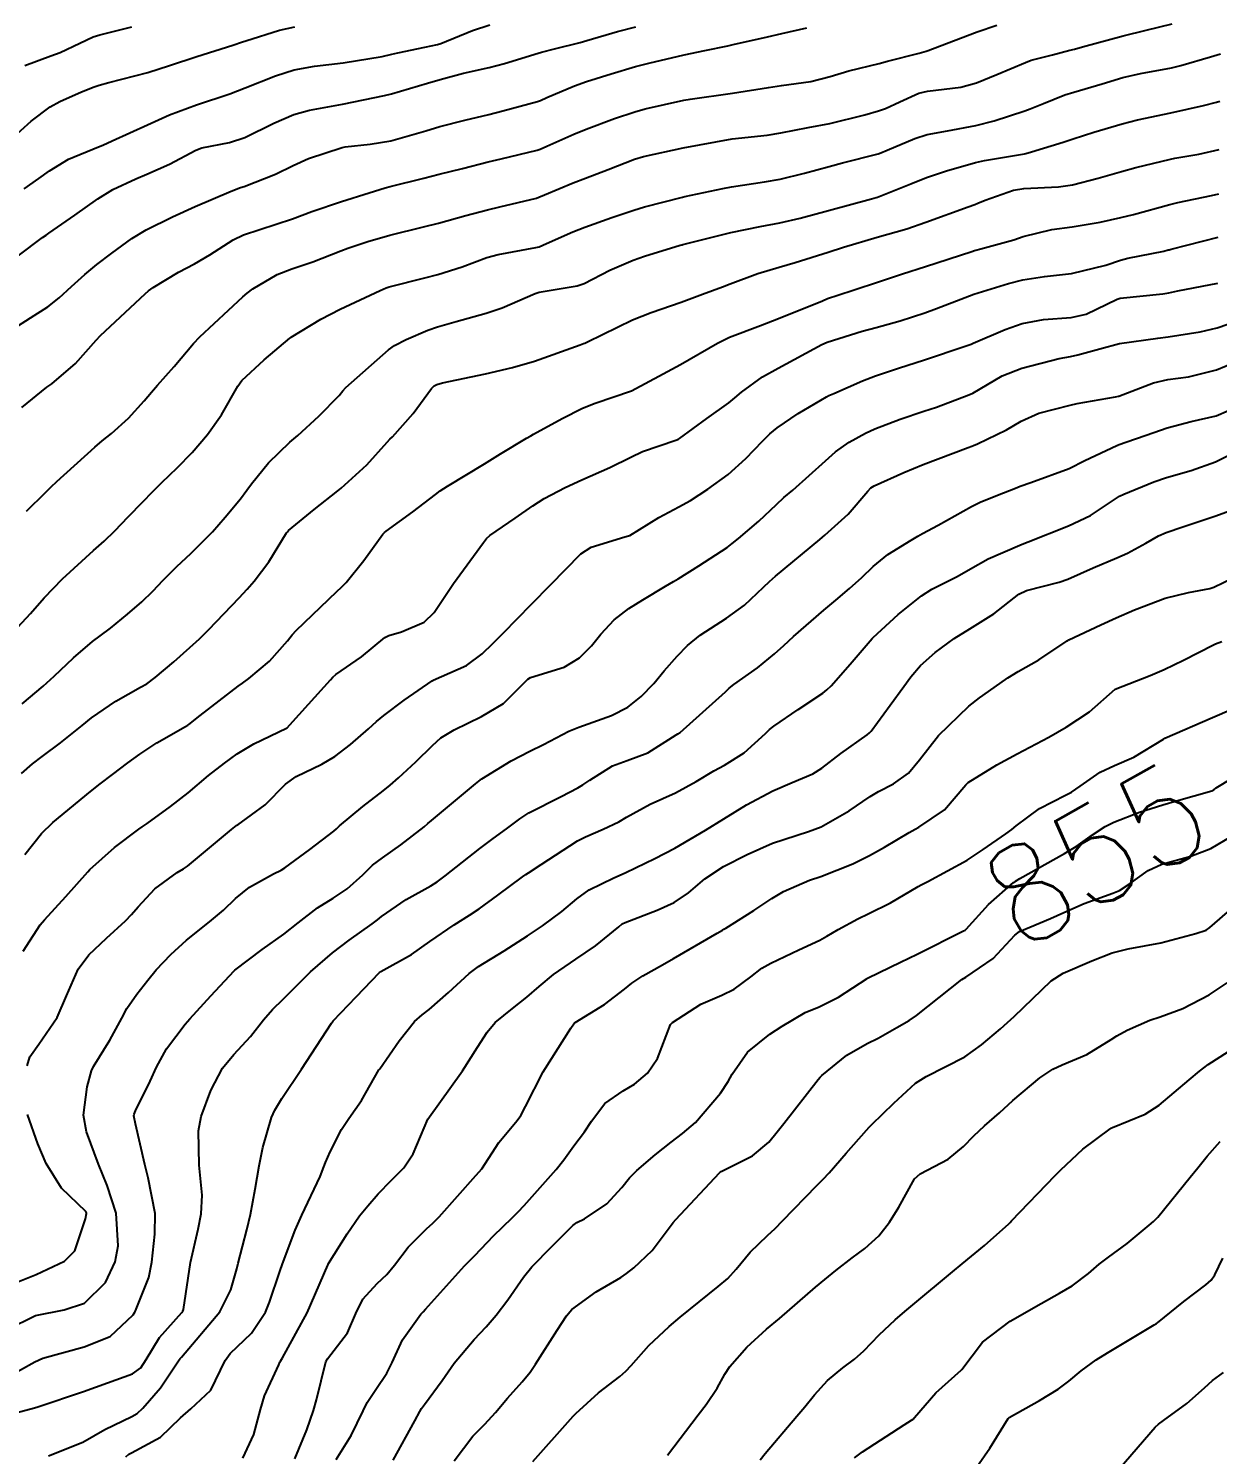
# Model space of a CAD drawing. Header units: metres. Extents: x 307586 to 320046, y 7427249 to 7434250.
# Drawn here: x 319797.5 to 319846.3, y 7429414.4 to 7429472.9 of the extents above; entities that cross this region are included whole.
import ezdxf
from ezdxf.enums import TextEntityAlignment as Align

# ---------------------------------------------------------------- set-up
doc = ezdxf.new("R2010")
doc.units = ezdxf.units.M
doc.header["$MEASUREMENT"] = 0
for name, color, linetype in [('Cotas', 45, 'Continuous'), ('Curvas de Nivel 1m', 11, 'Continuous'), ('Curvas de Nivel 5m', 15, 'Continuous')]:
    doc.layers.add(name, color=color, linetype=linetype)
doc.styles.add('Style-STANDARD', font='STANDARD.shx')

msp = doc.modelspace()

# ---------------------------------------------------------------- linework, layer by layer
at = {"layer": 'Curvas de Nivel 1m', "flags": 128}
for points, elevation in [([(319796.483, 7429460.338), (319797.555, 7429461.022), (319798.254, 7429461.476), (319798.727, 7429461.847), (319799.229, 7429462.31), (319799.774, 7429462.802), (319800.277, 7429463.214), (319800.886, 7429463.689), (319801.703, 7429464.279), (319802.297, 7429464.64), (319803.382, 7429465.179), (319804.306, 7429465.596), (319805.78, 7429466.228), (319806.164, 7429466.374), (319806.316, 7429466.423), (319807.606, 7429466.925), (319808.329, 7429467.286), (319808.963, 7429467.565), (319810.341, 7429468.022), (319810.469, 7429468.05), (319811.493, 7429468.163), (319812.344, 7429468.301), (319813.774, 7429468.71), (319814.35, 7429468.885), (319815.38, 7429469.141), (319816.356, 7429469.378), (319816.93, 7429469.522), (319818.361, 7429469.908), (319818.485, 7429469.956), (319818.744, 7429470.076), (319819.874, 7429470.559), (319820.37, 7429470.731), (319821.379, 7429471.05), (319822.376, 7429471.345), (319822.922, 7429471.48), (319824.381, 7429471.82), (319825.227, 7429471.997), (319826.171, 7429472.198), (319826.387, 7429472.245), (319827.795, 7429472.562), (319828.394, 7429472.695), (319829.415, 7429472.938)], 838), ([(319797.042, 7429463.572), (319798.047, 7429464.322), (319798.189, 7429464.426), (319798.295, 7429464.499), (319799.365, 7429465.247), (319800.309, 7429465.916), (319800.933, 7429466.291), (319801.868, 7429466.728), (319802.323, 7429466.922), (319803.252, 7429467.338), (319804.338, 7429467.911), (319804.583, 7429468.003), (319805.719, 7429468.229), (319806.345, 7429468.428), (319807.537, 7429469.022), (319808.355, 7429469.378), (319809, 7429469.551), (319810.359, 7429469.799), (319812.074, 7429470.154), (319812.364, 7429470.226), (319813.847, 7429470.657), (319814.37, 7429470.809), (319815.323, 7429471.066), (319816.375, 7429471.306), (319817.008, 7429471.463), (319818.381, 7429471.889), (319818.527, 7429471.933), (319819.052, 7429472.073), (319820.116, 7429472.333), (319820.388, 7429472.41), (319821.646, 7429472.789), (319822.397, 7429472.97)], 837), ([(319797.188, 7429457.35), (319798.221, 7429458.182), (319798.305, 7429458.236), (319798.42, 7429458.318), (319799.393, 7429459.147), (319800.241, 7429460.107), (319800.417, 7429460.297), (319802.26, 7429462.01), (319802.398, 7429462.132), (319802.583, 7429462.267), (319803.63, 7429462.899), (319804.278, 7429463.242), (319804.913, 7429463.611), (319805.872, 7429464.226), (319806.295, 7429464.43), (319807.637, 7429464.87), (319808.302, 7429465.099), (319809.102, 7429465.395), (319810.309, 7429465.799), (319811.443, 7429466.163), (319812.101, 7429466.369), (319812.317, 7429466.421), (319813.693, 7429466.766), (319814.325, 7429466.927), (319815.282, 7429467.163), (319816.333, 7429467.427), (319816.872, 7429467.558), (319818.34, 7429467.912), (319818.465, 7429467.955), (319818.746, 7429468.076), (319819.847, 7429468.566), (319820.35, 7429468.777), (319821.519, 7429469.207), (319822.358, 7429469.49), (319822.777, 7429469.607), (319824.362, 7429469.96), (319824.625, 7429470.006), (319826.366, 7429470.251), (319827.847, 7429470.486), (319828.369, 7429470.563), (319829.585, 7429470.733), (319830.378, 7429470.929), (319831.143, 7429471.167), (319832.386, 7429471.476), (319832.731, 7429471.563), (319834.02, 7429471.894), (319834.313, 7429471.972), (319834.394, 7429471.998), (319834.573, 7429472.065), (319836.402, 7429472.769), (319837.213, 7429473.044)], 839), ([(319797.295, 7429466.33), (319797.897, 7429466.746), (319798.324, 7429467.06), (319799.105, 7429467.539), (319800.339, 7429468.048), (319800.519, 7429468.118), (319800.907, 7429468.292), (319802.35, 7429468.955), (319803.255, 7429469.36), (319804.358, 7429469.77), (319805.731, 7429470.229), (319806.365, 7429470.469), (319807.609, 7429470.969), (319808.373, 7429471.21), (319809.211, 7429471.355), (319810.376, 7429471.496), (319811.984, 7429471.761), (319812.38, 7429471.848), (319812.623, 7429471.905), (319813.73, 7429472.137), (319814.26, 7429472.256), (319814.385, 7429472.296), (319815.684, 7429472.821), (319816.397, 7429473.057)], 836), ([(319797.312, 7429471.392), (319798.378, 7429471.785), (319798.768, 7429471.927), (319799.574, 7429472.308), (319800.123, 7429472.567), (319800.388, 7429472.652), (319801.702, 7429472.972)], 834), ([(319797.03, 7429448.331), (319797.544, 7429448.89), (319798.115, 7429449.531), (319798.866, 7429450.309), (319800.135, 7429451.475), (319800.569, 7429451.855), (319801.011, 7429452.281), (319801.562, 7429452.865), (319802.161, 7429453.48), (319802.552, 7429453.881), (319802.941, 7429454.262), (319803.57, 7429454.865), (319804.185, 7429455.505), (319804.82, 7429456.241), (319805.395, 7429457.042), (319806.059, 7429458.222), (319806.225, 7429458.45), (319807.143, 7429459.302), (319808.199, 7429460.2), (319808.226, 7429460.218), (319808.243, 7429460.233), (319809.464, 7429460.975), (319810.255, 7429461.384), (319811.896, 7429462.156), (319812.153, 7429462.263), (319812.265, 7429462.296), (319813.738, 7429462.669), (319814.273, 7429462.812), (319815.267, 7429463.126), (319816.284, 7429463.499), (319816.75, 7429463.631), (319818.29, 7429463.911), (319818.423, 7429463.946), (319818.726, 7429464.076), (319819.806, 7429464.557), (319820.3, 7429464.754), (319821.406, 7429465.145), (319822.307, 7429465.449), (319822.755, 7429465.579), (319824.313, 7429465.988), (319824.404, 7429466.009), (319825.963, 7429466.341), (319826.319, 7429466.41), (319827.672, 7429466.617), (319828.324, 7429466.723), (319829.315, 7429466.963), (319830.332, 7429467.244), (319830.878, 7429467.389), (319832.341, 7429467.761), (319832.454, 7429467.797), (319832.708, 7429467.906), (319833.853, 7429468.39), (319834.35, 7429468.554), (319835.186, 7429468.712), (319836.354, 7429468.928), (319837.098, 7429469.11), (319838.36, 7429469.526), (319838.586, 7429469.613), (319839.135, 7429469.832), (319840.01, 7429470.182), (319840.37, 7429470.297), (319841.543, 7429470.635), (319842.379, 7429470.888), (319843.106, 7429471.059), (319844.386, 7429471.297), (319844.763, 7429471.388), (319845.988, 7429471.746), (319846.394, 7429471.864)], 841), ([(319797.21, 7429445.18), (319798.069, 7429445.906), (319798.522, 7429446.313), (319799.314, 7429447.072), (319800.095, 7429447.74), (319800.411, 7429447.974), (319800.83, 7429448.283), (319801.528, 7429448.857), (319802.114, 7429449.37), (319802.57, 7429449.814), (319802.994, 7429450.261), (319803.56, 7429450.825), (319804.134, 7429451.355), (319805.014, 7429452.237), (319805.54, 7429452.841), (319806.164, 7429453.603), (319806.43, 7429453.956), (319806.62, 7429454.216), (319807.313, 7429455.077), (319808.19, 7429455.92), (319808.518, 7429456.195), (319809.39, 7429456.998), (319810.218, 7429457.839), (319810.363, 7429458.026), (319810.495, 7429458.167), (319812.239, 7429459.71), (319812.495, 7429459.893), (319812.971, 7429460.143), (319813.858, 7429460.522), (319814.248, 7429460.654), (319815.014, 7429460.882), (319816.254, 7429461.219), (319816.915, 7429461.435), (319818.262, 7429462.034), (319818.424, 7429462.078), (319819.988, 7429462.341), (319820.269, 7429462.435), (319821.331, 7429462.99), (319822.283, 7429463.394), (319822.757, 7429463.555), (319824.217, 7429464.011), (319824.278, 7429464.026), (319824.293, 7429464.03), (319824.32, 7429464.036), (319826.298, 7429464.531), (319827.495, 7429464.774), (319828.303, 7429464.923), (319829.14, 7429465.117), (319830.308, 7429465.433), (319832.064, 7429465.914), (319832.259, 7429465.966), (319832.314, 7429465.987), (319833.687, 7429466.532), (319834.326, 7429466.786), (319835.144, 7429467.065), (319836.336, 7429467.407), (319836.702, 7429467.492), (319838.342, 7429467.765), (319838.405, 7429467.776), (319838.64, 7429467.837), (319839.935, 7429468.236), (319840.348, 7429468.373), (319841.193, 7429468.65), (319842.355, 7429468.993), (319842.989, 7429469.152), (319844.36, 7429469.445), (319845.695, 7429469.75), (319846.227, 7429469.88), (319846.366, 7429469.928)], 842), ([(319797.183, 7429442.328), (319797.637, 7429442.716), (319798.033, 7429443.021), (319798.776, 7429443.575), (319799.671, 7429444.296), (319800.056, 7429444.611), (319801.046, 7429445.298), (319802.069, 7429445.862), (319802.329, 7429446.009), (319802.671, 7429446.264), (319803.427, 7429446.913), (319804.092, 7429447.496), (319804.485, 7429447.857), (319804.87, 7429448.238), (319806.116, 7429449.536), (319806.446, 7429449.891), (319806.73, 7429450.214), (319807.331, 7429451.008), (319808.063, 7429452.201), (319808.095, 7429452.249), (319808.144, 7429452.303), (319809.187, 7429453.155), (319810.169, 7429453.929), (319810.299, 7429454.041), (319810.449, 7429454.167), (319811.351, 7429454.989), (319812.191, 7429455.93), (319812.296, 7429456.045), (319812.404, 7429456.148), (319813.251, 7429457.095), (319814.008, 7429458.132), (319814.116, 7429458.239), (319814.225, 7429458.293), (319814.457, 7429458.358), (319816.229, 7429458.731), (319817.331, 7429458.99), (319818.235, 7429459.256), (319820.108, 7429459.918), (319820.242, 7429459.971), (319820.298, 7429459.994), (319820.409, 7429460.048), (319822.252, 7429460.945), (319823.024, 7429461.253), (319824.26, 7429461.677), (319825.128, 7429461.997), (319825.948, 7429462.305), (319826.27, 7429462.429), (319827.403, 7429462.842), (319828.28, 7429463.104), (319828.939, 7429463.297), (319830.29, 7429463.728), (319830.919, 7429463.931), (319832.297, 7429464.343), (319833.514, 7429464.685), (319834.304, 7429464.952), (319836.038, 7429465.592), (319836.311, 7429465.685), (319836.438, 7429465.733), (319836.735, 7429465.856), (319837.891, 7429466.273), (319838.32, 7429466.342), (319839.742, 7429466.406), (319840.323, 7429466.492), (319841.369, 7429466.763), (319842.332, 7429467.039), (319842.914, 7429467.204), (319844.34, 7429467.548), (319844.524, 7429467.583), (319845.511, 7429467.752), (319846.345, 7429467.937)], 843), ([(319797.319, 7429438.997), (319797.998, 7429439.859), (319798.46, 7429440.313), (319800.016, 7429441.58), (319800.41, 7429441.895), (319800.911, 7429442.281), (319801.549, 7429442.756), (319802.036, 7429443.111), (319802.73, 7429443.575), (319803.91, 7429444.251), (319804, 7429444.304), (319804.054, 7429444.339), (319804.519, 7429444.705), (319806.07, 7429445.905), (319806.253, 7429446.037), (319806.513, 7429446.216), (319807.352, 7429446.939), (319808.097, 7429447.774), (319808.287, 7429448.01), (319808.459, 7429448.195), (319810.119, 7429449.791), (319810.313, 7429449.976), (319810.5, 7429450.166), (319811.227, 7429451.064), (319812.013, 7429452.151), (319812.074, 7429452.221), (319812.145, 7429452.277), (319813.238, 7429453.058), (319814.168, 7429453.777), (319814.369, 7429453.928), (319814.664, 7429454.123), (319816.182, 7429455.038), (319816.841, 7429455.439), (319817.914, 7429456.083), (319818.086, 7429456.189), (319818.195, 7429456.252), (319819.377, 7429456.89), (319820.212, 7429457.318), (319820.728, 7429457.532), (319822.223, 7429458.03), (319823.513, 7429458.734), (319824.234, 7429459.116), (319825.751, 7429459.987), (319826.245, 7429460.228), (319827.506, 7429460.712), (319828.253, 7429461.002), (319830.052, 7429461.733), (319830.262, 7429461.828), (319830.346, 7429461.855), (319830.607, 7429461.935), (319832.279, 7429462.48), (319833.344, 7429462.838), (319834.285, 7429463.136), (319836.18, 7429463.75), (319836.292, 7429463.79), (319836.347, 7429463.805), (319836.558, 7429463.857), (319837.906, 7429464.235), (319838.298, 7429464.363), (319839.476, 7429464.654), (319840.302, 7429464.763), (319841.458, 7429464.957), (319842.306, 7429465.144), (319842.821, 7429465.272), (319844.312, 7429465.686), (319844.638, 7429465.765), (319846.018, 7429466.044), (319846.319, 7429466.114)], 844), ([(319797.408, 7429430.325), (319797.524, 7429430.686), (319797.892, 7429431.207), (319798.644, 7429432.309), (319799.027, 7429433.193), (319799.502, 7429434.296), (319799.939, 7429434.877), (319800.664, 7429435.565), (319801.445, 7429436.275), (319801.696, 7429436.533), (319801.962, 7429436.853), (319802.654, 7429437.582), (319803.57, 7429438.254), (319803.827, 7429438.409), (319803.986, 7429438.523), (319805.797, 7429440.02), (319806.003, 7429440.188), (319806.021, 7429440.201), (319806.054, 7429440.219), (319807.178, 7429441.041), (319808.02, 7429441.881), (319808.455, 7429442.194), (319809.501, 7429442.708), (319810.036, 7429443.026), (319810.689, 7429443.518), (319811.421, 7429444.156), (319811.755, 7429444.454), (319812.058, 7429444.701), (319812.88, 7429445.327), (319814.029, 7429446.13), (319814.057, 7429446.146), (319814.073, 7429446.155), (319815.441, 7429446.751), (319816.09, 7429447.232), (319816.53, 7429447.662), (319816.969, 7429448.091), (319817.52, 7429448.675), (319818.115, 7429449.28), (319818.893, 7429450.068), (319820.136, 7429451.344), (319820.567, 7429451.617), (319821.944, 7429452.032), (319822.098, 7429452.076), (319822.144, 7429452.096), (319823.342, 7429452.831), (319824.162, 7429453.269), (319824.634, 7429453.535), (319825.344, 7429453.992), (319826.179, 7429454.597), (319826.907, 7429455.251), (319827.597, 7429455.966), (319827.896, 7429456.264), (319828.201, 7429456.515), (319829.057, 7429457.1), (319830.221, 7429457.786), (319830.317, 7429457.834), (319830.516, 7429457.927), (319831.703, 7429458.441), (319832.23, 7429458.644), (319833.177, 7429458.957), (319834.237, 7429459.3), (319835.909, 7429459.865), (319836.156, 7429459.949), (319836.245, 7429459.984), (319837.556, 7429460.544), (319838.257, 7429460.796), (319839.126, 7429460.961), (319840.261, 7429461.043), (319840.884, 7429461.183), (319842.151, 7429461.791), (319842.273, 7429461.829), (319844.033, 7429462.015), (319844.276, 7429462.055), (319844.644, 7429462.132), (319846.28, 7429462.451)], 846), ([(319796.584, 7429419.498), (319797.759, 7429420.07), (319798.934, 7429420.302), (319799.766, 7429420.575), (319800.632, 7429421.424), (319801.021, 7429422.278), (319801.143, 7429422.926), (319801.067, 7429424.277), (319800.702, 7429425.403), (319800.333, 7429426.285), (319799.853, 7429427.607), (319799.717, 7429428.292), (319799.875, 7429429.452), (319800.054, 7429430.115), (319800.133, 7429430.287), (319800.805, 7429431.37), (319801.292, 7429432.276), (319801.508, 7429432.675), (319801.918, 7429433.267), (319802.358, 7429433.835), (319802.713, 7429434.262), (319803.309, 7429434.886), (319803.945, 7429435.481), (319804.889, 7429436.236), (319805.472, 7429436.716), (319805.968, 7429437.194), (319806.531, 7429437.658), (319807.526, 7429438.205), (319807.835, 7429438.351), (319807.985, 7429438.447), (319809.016, 7429439.207), (319810.001, 7429439.961), (319810.114, 7429440.056), (319810.234, 7429440.168), (319811.196, 7429440.973), (319812.018, 7429441.611), (319812.318, 7429441.849), (319812.656, 7429442.144), (319813.365, 7429442.804), (319814.043, 7429443.476), (319814.39, 7429443.783), (319814.942, 7429444.117), (319816.059, 7429444.66), (319816.957, 7429445.198), (319817.855, 7429446.082), (319817.962, 7429446.194), (319818.076, 7429446.26), (319819.454, 7429446.688), (319820.088, 7429447.077), (319820.575, 7429447.566), (319820.955, 7429448.041), (319821.509, 7429448.636), (319822.114, 7429449.092), (319822.684, 7429449.458), (319823.612, 7429450.015), (319823.937, 7429450.2), (319824.126, 7429450.314), (319824.977, 7429450.843), (319826.139, 7429451.598), (319826.353, 7429451.766), (319826.606, 7429451.975), (319827.446, 7429452.675), (319828.164, 7429453.361), (319828.474, 7429453.65), (319828.833, 7429453.95), (319830.185, 7429455.164), (319830.59, 7429455.524), (319831.146, 7429455.92), (319831.818, 7429456.295), (319832.201, 7429456.472), (319833.243, 7429456.864), (319834.212, 7429457.19), (319834.731, 7429457.367), (319836.066, 7429457.862), (319836.224, 7429457.941), (319837.437, 7429458.642), (319838.234, 7429458.967), (319839.778, 7429459.356), (319840.239, 7429459.444), (319840.542, 7429459.505), (319841.586, 7429459.797), (319842.097, 7429459.939), (319842.246, 7429459.969), (319843.828, 7429460.195), (319844.25, 7429460.254), (319845.553, 7429460.451), (319846.256, 7429460.614), (319847.09, 7429460.902)], 847), ([(319796.544, 7429417.513), (319797.731, 7429418.166), (319798.057, 7429418.315), (319799.748, 7429418.784), (319800.821, 7429419.211), (319801.761, 7429420.103), (319801.827, 7429420.204), (319801.865, 7429420.269), (319802.408, 7429421.632), (319802.527, 7429422.263), (319802.65, 7429423.412), (319802.662, 7429424.262), (319802.375, 7429425.717), (319802.239, 7429426.266), (319801.858, 7429427.934), (319801.791, 7429428.271), (319801.797, 7429428.338), (319801.865, 7429428.479), (319802.454, 7429429.687), (319802.715, 7429430.262), (319803.133, 7429431.015), (319803.901, 7429432.029), (319804.09, 7429432.247), (319804.951, 7429433.201), (319805.902, 7429434.22), (319805.933, 7429434.245), (319807.059, 7429435.092), (319807.948, 7429435.729), (319808.533, 7429436.191), (319809.334, 7429436.808), (319809.968, 7429437.199), (319810.551, 7429437.588), (319811.19, 7429438.158), (319811.589, 7429438.552), (319811.99, 7429438.865), (319812.749, 7429439.389), (319813.701, 7429440.133), (319813.864, 7429440.271), (319814.006, 7429440.39), (319815.817, 7429441.9), (319816.023, 7429442.067), (319816.039, 7429442.083), (319816.069, 7429442.1), (319817.282, 7429442.84), (319818.04, 7429443.235), (319818.602, 7429443.514), (319819.65, 7429444.056), (319820.055, 7429444.23), (319821.399, 7429444.697), (319822.063, 7429445.046), (319822.611, 7429445.481), (319823.138, 7429446.019), (319823.56, 7429446.536), (319824.09, 7429447.133), (319824.521, 7429447.579), (319825.031, 7429447.996), (319826.11, 7429448.693), (319826.86, 7429449.228), (319827.63, 7429449.965), (319827.877, 7429450.21), (319828.128, 7429450.425), (319829.942, 7429451.933), (319830.051, 7429452.025), (319830.146, 7429452.104), (319831.105, 7429452.975), (319831.911, 7429453.913), (319832.037, 7429454.048), (319832.175, 7429454.138), (319833.396, 7429454.683), (319834.184, 7429455.004), (319836.033, 7429455.704), (319836.192, 7429455.764), (319836.261, 7429455.791), (319836.417, 7429455.858), (319837.616, 7429456.432), (319838.207, 7429456.782), (319838.932, 7429457.109), (319840.218, 7429457.449), (319840.509, 7429457.516), (319842.089, 7429457.791), (319842.206, 7429457.807), (319842.223, 7429457.815), (319843.65, 7429458.355), (319844.23, 7429458.491), (319845.086, 7429458.611), (319846.234, 7429458.896), (319848.21, 7429459.72)], 848), ([(319796.169, 7429415.874), (319797.713, 7429416.28), (319797.849, 7429416.318), (319799.723, 7429416.947), (319800.706, 7429417.302), (319801.734, 7429417.67), (319802.077, 7429417.928), (319802.292, 7429418.265), (319802.841, 7429419.17), (319803.762, 7429420.199), (319803.805, 7429420.249), (319803.826, 7429420.312), (319804.11, 7429422.245), (319804.426, 7429423.619), (319804.558, 7429424.239), (319804.591, 7429425.009), (319804.475, 7429426.24), (319804.444, 7429427.652), (319804.548, 7429428.24), (319804.95, 7429429.31), (319805.436, 7429430.227), (319805.889, 7429430.789), (319806.58, 7429431.529), (319807.115, 7429432.208), (319807.476, 7429432.638), (319807.916, 7429433.06), (319808.49, 7429433.626), (319809.045, 7429434.183), (319809.941, 7429434.957), (319810.631, 7429435.478), (319811.567, 7429436.154), (319811.788, 7429436.319), (319811.957, 7429436.447), (319812.962, 7429437.146), (319813.977, 7429437.714), (319814.235, 7429437.87), (319814.574, 7429438.121), (319815.994, 7429439.242), (319816.487, 7429439.606), (319817.142, 7429440.089), (319817.628, 7429440.463), (319818.009, 7429440.702), (319819.336, 7429441.38), (319820.02, 7429441.738), (319820.218, 7429441.851), (319820.501, 7429442.045), (319821.435, 7429442.632), (319822.035, 7429442.851), (319822.89, 7429443.172), (319824.051, 7429443.907), (319824.115, 7429443.946), (319824.215, 7429444.008), (319826.07, 7429445.67), (319826.229, 7429445.821), (319826.423, 7429445.976), (319827.39, 7429446.66), (319828.092, 7429447.233), (319828.469, 7429447.583), (319828.86, 7429447.949), (319830.114, 7429449.031), (319830.6, 7429449.443), (319831.159, 7429449.92), (319831.667, 7429450.375), (319832.132, 7429450.817), (319832.735, 7429451.306), (319833.694, 7429451.895), (319833.976, 7429452.07), (319834.156, 7429452.175), (319834.802, 7429452.523), (319836.167, 7429453.283), (319836.554, 7429453.472), (319837.488, 7429453.847), (319837.977, 7429454.04), (319838.176, 7429454.115), (319838.609, 7429454.266), (319840.183, 7429454.844), (319840.825, 7429455.165), (319842.135, 7429455.791), (319842.177, 7429455.806), (319842.193, 7429455.813), (319843.657, 7429456.32), (319844.204, 7429456.507), (319845.192, 7429456.771), (319846.212, 7429457.012), (319846.725, 7429457.226)], 849), ([(319801.464, 7429414.272), (319801.587, 7429414.378), (319801.695, 7429414.435), (319802.879, 7429415.081), (319803.709, 7429415.876), (319804.13, 7429416.244), (319804.955, 7429417.001), (319805.535, 7429418.223), (319805.746, 7429418.515), (319806.614, 7429419.352), (319807.192, 7429420.206), (319807.356, 7429420.615), (319807.78, 7429421.872), (319807.898, 7429422.198), (319808.417, 7429423.577), (319808.685, 7429424.187), (319809.433, 7429425.78), (319809.588, 7429426.174), (319809.651, 7429426.357), (319809.842, 7429426.785), (319810.317, 7429427.704), (319810.617, 7429428.162), (319811.13, 7429428.898), (319811.852, 7429430.15), (319811.864, 7429430.169), (319811.883, 7429430.202), (319812.686, 7429431.351), (319813.308, 7429432.136), (319813.622, 7429432.418), (319813.911, 7429432.64), (319814.707, 7429433.333), (319815.552, 7429434.106), (319815.936, 7429434.396), (319816.985, 7429435.047), (319817.949, 7429435.655), (319818.568, 7429436.071), (319819.36, 7429436.661), (319819.97, 7429437.177), (319820.478, 7429437.543), (319821.488, 7429438.035), (319821.832, 7429438.183), (319821.985, 7429438.252), (319823.18, 7429438.83), (319823.995, 7429439.259), (319825.25, 7429439.991), (319826.008, 7429440.46), (319826.943, 7429441.042), (319828.019, 7429441.614), (319828.818, 7429441.948), (319829.66, 7429442.304), (319830.032, 7429442.542), (319830.815, 7429443.148), (319831.888, 7429443.912), (319831.98, 7429443.985), (319832.054, 7429444.065), (319832.839, 7429445.128), (319833.393, 7429445.897), (319833.68, 7429446.293), (319834.086, 7429446.749), (319834.681, 7429447.294), (319835.46, 7429447.87), (319836.107, 7429448.257), (319837.087, 7429448.877), (319838.121, 7429449.687), (319838.43, 7429449.835), (319839.773, 7429450.171), (319840.13, 7429450.3), (319841.166, 7429450.771), (319842.144, 7429451.174), (319842.57, 7429451.362), (319843.333, 7429451.778), (319843.854, 7429452.075), (319844.157, 7429452.21), (319844.849, 7429452.449), (319846.164, 7429452.886), (319848.002, 7429453.552)], 851), ([(319806.264, 7429414.214), (319806.722, 7429415.19), (319806.99, 7429416.207), (319807.157, 7429416.77), (319807.741, 7429418.047), (319807.787, 7429418.155), (319807.808, 7429418.199), (319807.886, 7429418.34), (319808.905, 7429420.183), (319809.753, 7429422.141), (319809.766, 7429422.17), (319809.783, 7429422.208), (319810.543, 7429423.421), (319811.057, 7429424.158), (319811.392, 7429424.579), (319811.822, 7429425.071), (319812.357, 7429425.616), (319812.871, 7429426.14), (319813.262, 7429426.715), (319813.863, 7429428.13), (319815.278, 7429430.109), (319815.893, 7429431.082), (319816.286, 7429431.709), (319816.618, 7429432.093), (319817.327, 7429432.67), (319817.919, 7429433.135), (319818.426, 7429433.572), (319819.013, 7429434.064), (319819.939, 7429434.7), (319820.743, 7429435.244), (319821.692, 7429436.033), (319821.837, 7429436.149), (319821.956, 7429436.21), (319823.269, 7429436.712), (319823.968, 7429437.032), (319824.558, 7429437.417), (319825.229, 7429437.991), (319825.988, 7429438.498), (319826.969, 7429438.995), (319827.998, 7429439.459), (319829.484, 7429439.938), (319830.005, 7429440.127), (319831.146, 7429440.784), (319832.018, 7429441.372), (319832.349, 7429441.577), (319832.975, 7429441.901), (319833.591, 7429442.341), (319834.043, 7429442.889), (319834.813, 7429443.879), (319836.065, 7429445.085), (319836.5, 7429445.424), (319837.102, 7429445.85), (319837.671, 7429446.252), (319838.083, 7429446.504), (319838.932, 7429446.985), (319840.102, 7429447.772), (319840.124, 7429447.788), (319840.162, 7429447.809), (319841.481, 7429448.424), (319842.112, 7429448.713), (319842.863, 7429449.035), (319844.12, 7429449.515), (319845.075, 7429449.756), (319845.951, 7429449.917), (319846.126, 7429449.978), (319847.316, 7429450.547)], 852), ([(319808.397, 7429414.189), (319808.894, 7429415.371), (319809.165, 7429416.178), (319809.285, 7429416.611), (319809.677, 7429418.171), (319809.744, 7429418.296), (319810.562, 7429419.355), (319810.907, 7429420.159), (319811.186, 7429420.738), (319811.775, 7429421.385), (319812.172, 7429421.753), (319812.483, 7429422.143), (319813.05, 7429422.882), (319813.805, 7429423.631), (319814.068, 7429423.868), (319814.319, 7429424.122), (319815.83, 7429425.817), (319815.967, 7429425.963), (319816.074, 7429426.098), (319816.771, 7429427.169), (319817.52, 7429428.083), (319817.669, 7429428.277), (319817.869, 7429428.652), (319818.593, 7429430.069), (319819.723, 7429431.874), (319819.847, 7429432.051), (319819.874, 7429432.08), (319819.904, 7429432.102), (319821.11, 7429432.843), (319821.925, 7429433.469), (319822.235, 7429433.721), (319822.686, 7429434.022), (319823.483, 7429434.469), (319823.94, 7429434.727), (319825.736, 7429435.769), (319825.952, 7429435.896), (319826.004, 7429435.928), (319826.091, 7429435.979), (319827.233, 7429436.699), (319827.971, 7429437.191), (319828.452, 7429437.476), (319829.526, 7429437.937), (319829.985, 7429438.099), (319831.296, 7429438.611), (319831.993, 7429438.954), (319832.6, 7429439.301), (319833.611, 7429439.894), (319833.856, 7429440.04), (319834.006, 7429440.116), (319835.062, 7429440.83), (319835.945, 7429441.861), (319836.034, 7429441.956), (319837.206, 7429442.683), (319838.046, 7429443.124), (319839.353, 7429443.82), (319840.057, 7429444.221), (319841.013, 7429444.851), (319842.073, 7429445.79), (319843.51, 7429446.347), (319844.085, 7429446.587), (319844.88, 7429446.969), (319846.101, 7429447.61), (319846.19, 7429447.651), (319846.442, 7429447.737)], 853), ([(319810.1, 7429414.166), (319810.717, 7429415.146), (319811.208, 7429416.155), (319811.372, 7429416.499), (319811.726, 7429417.04), (319812.177, 7429417.705), (319812.395, 7429418.143), (319812.815, 7429419.076), (319813.575, 7429420.132), (319813.668, 7429420.227), (319813.765, 7429420.334), (319815.361, 7429422.106), (319815.572, 7429422.318), (319815.79, 7429422.54), (319816.557, 7429423.337), (319817.315, 7429424.085), (319817.568, 7429424.33), (319817.818, 7429424.592), (319819.131, 7429426.061), (319819.436, 7429426.459), (319819.848, 7429427.038), (319820.29, 7429427.612), (319820.569, 7429428.043), (319821.128, 7429428.779), (319821.876, 7429429.298), (319822.339, 7429429.565), (319822.873, 7429430.02), (319823.278, 7429430.627), (319823.82, 7429432.011), (319823.856, 7429432.058), (319823.904, 7429432.094), (319825.061, 7429432.848), (319825.922, 7429433.225), (319826.438, 7429433.462), (319827.117, 7429433.968), (319827.573, 7429434.327), (319827.939, 7429434.541), (319829.09, 7429435.088), (319829.948, 7429435.481), (319830.235, 7429435.642), (319830.702, 7429435.923), (319831.514, 7429436.36), (319831.963, 7429436.577), (319832.852, 7429437.018), (319833.98, 7429437.685), (319834.112, 7429437.757), (319834.375, 7429437.884), (319835.992, 7429438.76), (319836.651, 7429439.199), (319837.582, 7429439.844), (319837.826, 7429440.021), (319838.008, 7429440.18), (319838.958, 7429440.887), (319840.027, 7429441.429), (319840.277, 7429441.559), (319840.634, 7429441.804), (319841.461, 7429442.373), (319842.041, 7429442.647), (319842.835, 7429442.992), (319844.053, 7429443.735), (319844.115, 7429443.769), (319846.062, 7429444.623), (319847.648, 7429445.304)], 854), ([(319814.944, 7429414.107), (319815.703, 7429415.112), (319816.191, 7429415.613), (319816.636, 7429416.091), (319817.124, 7429416.683), (319817.732, 7429417.353), (319818.063, 7429417.75), (319818.28, 7429418.072), (319819.164, 7429419.466), (319819.543, 7429420.053), (319819.766, 7429420.312), (319820.771, 7429421.042), (319821.779, 7429421.628), (319822.017, 7429421.791), (319822.309, 7429422.025), (319823.068, 7429422.743), (319823.809, 7429423.728), (319823.931, 7429423.889), (319824.038, 7429424.007), (319825.832, 7429425.935), (319825.858, 7429425.954), (319825.899, 7429425.979), (319827.185, 7429426.624), (319827.851, 7429427.19), (319828.202, 7429427.611), (319828.47, 7429427.951), (319829.881, 7429429.757), (319829.96, 7429429.851), (319830.032, 7429429.929), (319831.052, 7429430.758), (319831.896, 7429431.237), (319832.342, 7429431.462), (319833.11, 7429431.898), (319833.613, 7429432.187), (319833.91, 7429432.386), (319835.774, 7429433.862), (319835.934, 7429433.961), (319837.067, 7429434.723), (319837.951, 7429435.681), (319838.149, 7429435.837), (319839.414, 7429436.365), (319839.965, 7429436.616), (319840.791, 7429436.982), (319841.977, 7429437.411), (319842.248, 7429437.518), (319842.646, 7429437.783), (319843.421, 7429438.343), (319843.991, 7429438.598), (319845.171, 7429438.929), (319845.998, 7429439.242), (319846.828, 7429439.732)], 856), ([(319818.168, 7429414.073), (319819.711, 7429415.821), (319819.824, 7429415.936), (319819.936, 7429416.048), (319820.867, 7429416.898), (319821.736, 7429417.566), (319821.985, 7429417.782), (319822.201, 7429418.025), (319822.93, 7429418.839), (319823.759, 7429419.616), (319824.212, 7429420.003), (319825.776, 7429421.264), (319826.168, 7429421.588), (319826.517, 7429421.973), (319827.085, 7429422.676), (319827.804, 7429423.362), (319828.116, 7429423.648), (319828.409, 7429423.951), (319829.828, 7429425.409), (319830.09, 7429425.668), (319830.332, 7429425.925), (319831.028, 7429426.736), (319831.86, 7429427.684), (319831.969, 7429427.802), (319832.086, 7429427.908), (319832.987, 7429428.783), (319833.88, 7429429.603), (319834.319, 7429429.883), (319835.895, 7429430.695), (319836.578, 7429431.178), (319837.368, 7429431.845), (319837.657, 7429432.101), (319837.918, 7429432.352), (319839.445, 7429433.817), (319839.936, 7429434.131), (319841.106, 7429434.634), (319841.945, 7429434.964), (319842.602, 7429435.128), (319843.949, 7429435.377), (319845.379, 7429435.749), (319845.806, 7429435.891), (319845.957, 7429435.993), (319846.886, 7429436.814)], 857), ([(319823.696, 7429414.331), (319824.954, 7429415.991), (319825.284, 7429416.422), (319825.73, 7429417.089), (319826.053, 7429417.662), (319826.258, 7429417.975), (319826.954, 7429418.765), (319827.758, 7429419.508), (319828.289, 7429419.952), (319829.776, 7429421.232), (319830.151, 7429421.554), (319830.608, 7429421.922), (319831.272, 7429422.434), (319831.797, 7429422.828), (319832.366, 7429423.343), (319832.81, 7429423.9), (319833.191, 7429424.525), (319833.831, 7429425.683), (319834.06, 7429425.887), (319835.217, 7429426.495), (319835.85, 7429427.005), (319836.267, 7429427.446), (319836.703, 7429427.852), (319837.324, 7429428.389), (319837.873, 7429428.891), (319838.981, 7429429.824), (319839.515, 7429430.189), (319839.891, 7429430.368), (319840.907, 7429430.791), (319841.907, 7429431.402), (319842.14, 7429431.557), (319842.562, 7429431.784), (319843.497, 7429432.195), (319843.919, 7429432.33), (319844.842, 7429432.676), (319845.928, 7429433.242), (319846.667, 7429433.733)], 858), ([(319827.505, 7429414.151), (319827.697, 7429414.405), (319829.007, 7429415.941), (319829.327, 7429416.328), (319829.726, 7429416.818), (319830.261, 7429417.399), (319830.888, 7429417.919), (319831.376, 7429418.284), (319831.75, 7429418.626), (319832.389, 7429419.271), (319833.039, 7429419.897), (319833.431, 7429420.229), (319833.769, 7429420.503), (319835.399, 7429421.866), (319835.796, 7429422.198), (319836.712, 7429422.943), (319837.707, 7429423.841), (319837.758, 7429423.896), (319837.814, 7429423.956), (319839.609, 7429425.813), (319839.721, 7429425.925), (319839.836, 7429426.045), (319840.746, 7429426.904), (319841.862, 7429427.739), (319841.893, 7429427.759), (319841.96, 7429427.789), (319843.301, 7429428.343), (319843.872, 7429428.705), (319845.101, 7429429.752), (319845.532, 7429430.101), (319845.893, 7429430.379), (319846.722, 7429430.911)], 859), ([(319796.754, 7429421.35), (319797.777, 7429421.753), (319798.94, 7429422.303), (319799.363, 7429422.722), (319799.809, 7429424.035), (319799.85, 7429424.252), (319799.847, 7429424.29), (319799.813, 7429424.344), (319798.817, 7429425.299), (319798.193, 7429426.315), (319797.845, 7429427.122), (319797.426, 7429428.324)], 846), ([(319836.393, 7429413.853), (319836.92, 7429414.629), (319837.678, 7429415.84), (319837.692, 7429415.861), (319837.714, 7429415.879), (319838.959, 7429416.587), (319839.731, 7429417.047), (319840.173, 7429417.369), (319840.681, 7429417.801), (319841.289, 7429418.253), (319841.75, 7429418.541), (319843.675, 7429419.683), (319843.763, 7429419.739), (319843.805, 7429419.769), (319844.882, 7429420.648), (319845.787, 7429421.334), (319846.004, 7429421.524), (319846.164, 7429421.736), (319846.494, 7429422.427)], 861), ([(319842.23, 7429413.782), (319843.71, 7429415.488), (319843.855, 7429415.615), (319844.051, 7429415.757), (319845.011, 7429416.46), (319845.733, 7429417.1), (319846.071, 7429417.404), (319846.512, 7429417.732)], 862)]:
    msp.add_lwpolyline(points, dxfattribs=dict(at, elevation=elevation))
at = {"layer": 'Curvas de Nivel 5m', "flags": 128}
for points, elevation in [([(319796.727, 7429468.336), (319797.578, 7429469.1), (319798.357, 7429469.685), (319798.759, 7429469.916), (319799.648, 7429470.307), (319800.161, 7429470.506), (319800.366, 7429470.581), (319800.764, 7429470.691), (319802.371, 7429471.104), (319803.251, 7429471.384), (319804.378, 7429471.755), (319805.849, 7429472.228), (319806.251, 7429472.356), (319806.386, 7429472.397), (319807.766, 7429472.833), (319808.394, 7429472.971)], 835), ([(319797.39, 7429453.092), (319798.166, 7429453.852), (319798.398, 7429454.088), (319798.633, 7429454.313), (319800.187, 7429455.719), (319800.494, 7429455.983), (319800.868, 7429456.283), (319801.576, 7429456.906), (319802.213, 7429457.622), (319802.511, 7429457.974), (319802.765, 7429458.265), (319803.451, 7429459.037), (319804.24, 7429459.974), (319804.498, 7429460.246), (319806.26, 7429461.894), (319806.438, 7429462.042), (319806.678, 7429462.216), (319807.675, 7429462.803), (319808.276, 7429463.04), (319809.142, 7429463.33), (319810.287, 7429463.776), (319810.579, 7429463.885), (319811.398, 7429464.163), (319812.296, 7429464.421), (319813.673, 7429464.763), (319814.301, 7429464.921), (319815.415, 7429465.224), (319816.307, 7429465.463), (319816.815, 7429465.588), (319818.312, 7429465.945), (319818.41, 7429465.981), (319818.643, 7429466.077), (319819.82, 7429466.565), (319820.323, 7429466.763), (319821.258, 7429467.117), (319822.336, 7429467.536), (319822.709, 7429467.654), (319824.343, 7429468.01), (319826.347, 7429468.379), (319827.782, 7429468.532), (319828.349, 7429468.618), (319829.464, 7429468.837), (319830.354, 7429469.007), (319831.8, 7429469.361), (319832.359, 7429469.522), (319832.639, 7429469.628), (319833.237, 7429469.901), (319834.014, 7429470.248), (319834.37, 7429470.333), (319835.738, 7429470.504), (319836.375, 7429470.677), (319837.209, 7429471.024), (319838.388, 7429471.517), (319838.626, 7429471.601), (319839.493, 7429471.829), (319840.205, 7429472.012), (319840.395, 7429472.058), (319840.731, 7429472.15), (319842.401, 7429472.602), (319843.349, 7429472.835), (319844.406, 7429473.102)], 840), ([(319797.241, 7429435.025), (319797.951, 7429436.107), (319798.12, 7429436.317), (319799.001, 7429437.271), (319799.9, 7429438.291), (319799.984, 7429438.381), (319800.991, 7429439.282), (319802.001, 7429440.043), (319802.136, 7429440.134), (319802.333, 7429440.267), (319803.295, 7429440.972), (319804.016, 7429441.533), (319804.861, 7429442.237), (319805.509, 7429442.75), (319806.037, 7429443.128), (319806.714, 7429443.543), (319808.053, 7429444.177), (319808.083, 7429444.2), (319808.317, 7429444.457), (319809.865, 7429446.173), (319809.964, 7429446.283), (319810.076, 7429446.381), (319811.13, 7429447.117), (319812.099, 7429447.899), (319812.261, 7429447.988), (319812.782, 7429448.143), (319813.71, 7429448.53), (319814.111, 7429448.931), (319814.908, 7429450.118), (319816.14, 7429451.811), (319816.267, 7429451.974), (319816.403, 7429452.097), (319817.436, 7429452.805), (319818.161, 7429453.305), (319818.634, 7429453.605), (319819.5, 7429454.06), (319820.176, 7429454.374), (319821.33, 7429454.89), (319822.186, 7429455.314), (319822.675, 7429455.538), (319824.031, 7429456.012), (319824.152, 7429456.052), (319824.194, 7429456.077), (319825.305, 7429456.895), (319826.216, 7429457.541), (319826.459, 7429457.738), (319826.728, 7429457.975), (319827.591, 7429458.605), (319828.233, 7429458.963), (319830.024, 7429459.933), (319830.244, 7429460.031), (319831.686, 7429460.481), (319832.254, 7429460.637), (319833.25, 7429460.908), (319834.263, 7429461.237), (319834.74, 7429461.409), (319835.912, 7429461.865), (319836.274, 7429462), (319837.685, 7429462.44), (319838.28, 7429462.592), (319839.173, 7429462.722), (319840.283, 7429462.845), (319841.681, 7429463.191), (319842.289, 7429463.4), (319842.596, 7429463.481), (319844.062, 7429463.772), (319844.248, 7429463.816), (319844.293, 7429463.824), (319844.371, 7429463.846), (319846.299, 7429464.345)], 845), ([(319798.29, 7429414.311), (319799.699, 7429414.878), (319800.593, 7429415.392), (319801.709, 7429415.926), (319801.927, 7429416.052), (319802.157, 7429416.266), (319802.88, 7429417.104), (319803.655, 7429418.251), (319803.692, 7429418.302), (319803.744, 7429418.367), (319805.321, 7429420.227), (319805.772, 7429421.121), (319806.016, 7429421.982), (319806.078, 7429422.217), (319806.431, 7429423.586), (319806.583, 7429424.212), (319806.771, 7429425.263), (319806.932, 7429426.209), (319807.088, 7429426.964), (319807.439, 7429428.204), (319807.574, 7429428.495), (319807.871, 7429428.978), (319808.67, 7429430.188), (319809.902, 7429432.067), (319809.941, 7429432.131), (319809.972, 7429432.169), (319810.918, 7429433.16), (319811.873, 7429434.151), (319811.908, 7429434.175), (319811.933, 7429434.195), (319813.19, 7429434.888), (319813.946, 7429435.422), (319814.942, 7429436.115), (319815.564, 7429436.501), (319815.963, 7429436.769), (319816.731, 7429437.333), (319817.747, 7429438.082), (319817.885, 7429438.18), (319817.985, 7429438.248), (319818.504, 7429438.588), (319819.998, 7429439.554), (319820.323, 7429439.724), (319821.055, 7429440.039), (319821.698, 7429440.341), (319822.008, 7429440.524), (319822.977, 7429441.057), (319824.018, 7429441.535), (319824.874, 7429441.997), (319825.591, 7429442.425), (319826.033, 7429442.664), (319826.839, 7429443.174), (319827.724, 7429443.963), (319827.888, 7429444.128), (319828.056, 7429444.264), (319829.062, 7429444.944), (319830.07, 7429445.623), (319830.241, 7429445.758), (319830.41, 7429445.927), (319831.199, 7429446.806), (319832.102, 7429447.868), (319832.119, 7429447.893), (319832.138, 7429447.91), (319833.161, 7429448.851), (319834.12, 7429449.615), (319834.55, 7429449.884), (319835.587, 7429450.412), (319836.136, 7429450.727), (319836.858, 7429451.137), (319838.151, 7429451.697), (319838.252, 7429451.737), (319838.498, 7429451.835), (319840.16, 7429452.492), (319841.053, 7429452.912), (319842.172, 7429453.655), (319842.254, 7429453.707), (319842.425, 7429453.787), (319843.656, 7429454.297), (319844.18, 7429454.48), (319845.194, 7429454.765), (319846.187, 7429455.117), (319847.417, 7429455.728)], 850), ([(319812.441, 7429414.139), (319813.329, 7429415.753), (319813.531, 7429416.132), (319813.598, 7429416.248), (319813.717, 7429416.419), (319814.448, 7429417.404), (319814.944, 7429418.112), (319815.753, 7429419.092), (319816.249, 7429419.604), (319816.667, 7429420.091), (319817.142, 7429420.713), (319817.779, 7429421.642), (319818.131, 7429422.075), (319818.949, 7429422.909), (319819.809, 7429423.764), (319819.973, 7429423.886), (319820.282, 7429424.045), (319821.205, 7429424.65), (319821.826, 7429425.329), (319822.135, 7429425.722), (319822.434, 7429426.024), (319823.188, 7429426.671), (319823.851, 7429427.19), (319824.315, 7429427.544), (319824.841, 7429427.995), (319825.875, 7429429.205), (319826.182, 7429429.675), (319826.353, 7429429.975), (319826.984, 7429430.877), (319827.899, 7429431.616), (319828.404, 7429431.952), (319829.345, 7429432.504), (319829.915, 7429432.747), (319830.71, 7429433.134), (319831.89, 7429433.91), (319831.916, 7429433.927), (319831.933, 7429433.938), (319833.264, 7429434.572), (319833.943, 7429434.907), (319835.843, 7429435.862), (319835.918, 7429435.896), (319835.954, 7429435.933), (319836.876, 7429436.945), (319837.897, 7429437.841), (319837.946, 7429437.878), (319837.984, 7429437.905), (319838.154, 7429438.007), (319839.995, 7429439.038), (319840.473, 7429439.33), (319841.139, 7429439.799), (319841.655, 7429440.147), (319842.011, 7429440.33), (319843.063, 7429440.734), (319844.022, 7429441.036), (319844.592, 7429441.194), (319846.031, 7429441.609), (319846.114, 7429441.656), (319846.22, 7429441.738), (319848.044, 7429442.846)], 855), ([(319831.374, 7429414.235), (319831.699, 7429414.477), (319833.411, 7429415.586), (319833.712, 7429415.774), (319833.774, 7429415.817), (319833.833, 7429415.879), (319834.71, 7429416.893), (319835.742, 7429417.821), (319835.761, 7429417.841), (319835.776, 7429417.86), (319836.627, 7429418.978), (319837.763, 7429419.84), (319839.028, 7429420.568), (319839.78, 7429420.982), (319840.306, 7429421.284), (319840.981, 7429421.798), (319841.414, 7429422.176), (319841.8, 7429422.471), (319842.558, 7429423.03), (319843.468, 7429423.773), (319843.649, 7429423.937), (319843.816, 7429424.114), (319845.153, 7429425.75), (319845.457, 7429426.127), (319845.846, 7429426.61), (319846.382, 7429427.208)], 860)]:
    msp.add_lwpolyline(points, dxfattribs=dict(at, elevation=elevation))

# ---------------------------------------------------------------- texts
at = {"layer": 'Cotas', "style": 'Style-STANDARD'}
msp.add_text('855', height=4, rotation=29.39624, dxfattribs=at).set_placement((319841.277, 7429439.011, 855), align=Align.MIDDLE_CENTER)

doc.saveas('drawing.dxf')
